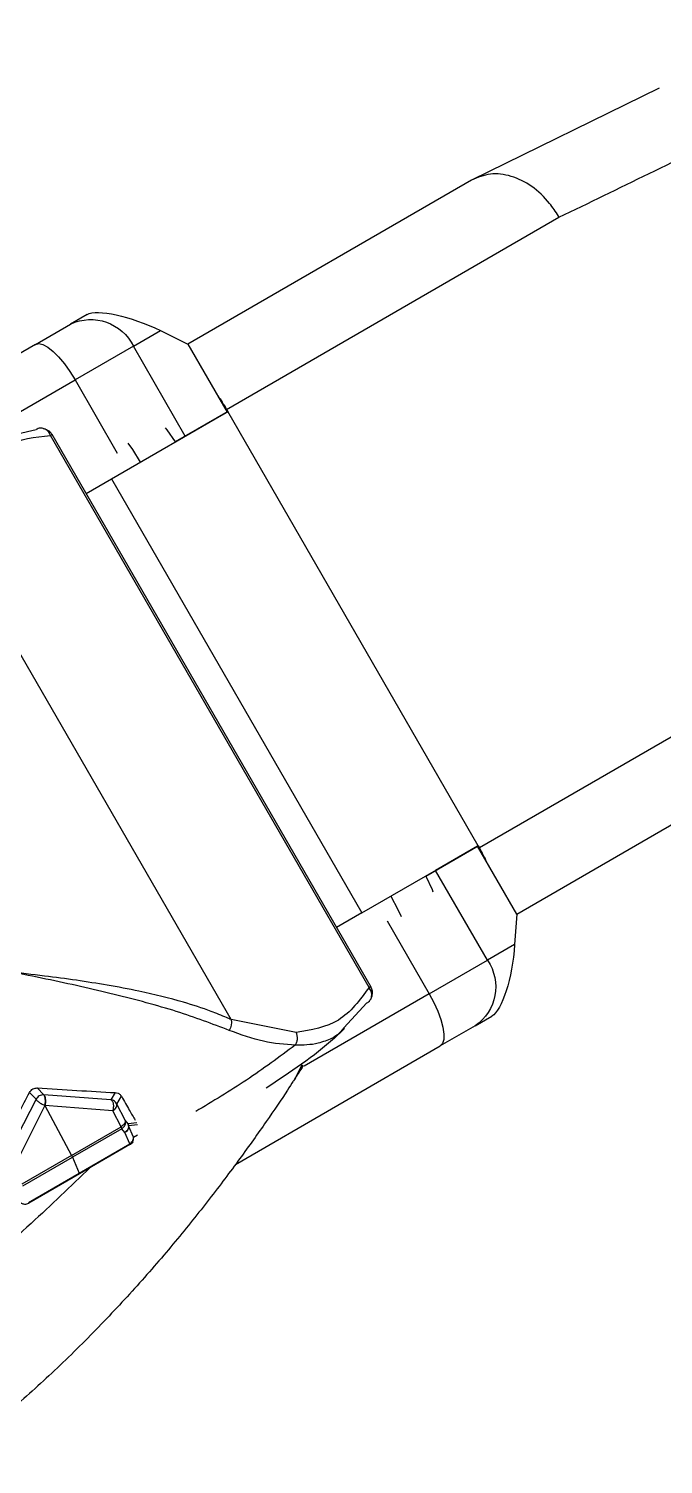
# Model space of a CAD drawing. Header units: millimetres. Extents: x 36 to 3196, y 27 to 5967.
# Drawn here: x 233.3 to 258.4, y 823.7 to 880.4 of the extents above; entities that cross this region are included whole.
import ezdxf

# ---------------------------------------------------------------- set-up
doc = ezdxf.new("R2010")
doc.units = ezdxf.units.MM
doc.layers.add('08_Dimension.Annotation', color=2, linetype='Continuous')

# ---------------------------------------------------------------- blocks, each defined once
blk = doc.blocks.new('A$C1af0320f')
at = {"color": 8, "linetype": 'Continuous', "lineweight": 25}
for p, q in [((166.307, 78.991), (166.87, 70.753)), ((143.87, 73.009), (143.87, 57.833)), ((163.87, 57.833), (163.87, 73.009)), ((140.87, 57.801), (140.87, 70.756)), ((166.87, 70.756), (166.87, 57.801)), ((140.87, 57.801), (139.87, 57.129)), ((140.87, 57.801), (143.97, 57.801)), ((143.87, 57.833), (143.329, 57.801)), ((143.87, 57.833), (143.97, 57.833)), ((143.97, 55.437), (143.97, 57.833)), ((143.97, 57.833), (163.77, 57.833)), ((143.97, 52.526), (143.97, 57.833)), ((143.97, 57.801), (143.97, 55.892)), ((163.77, 57.833), (163.77, 55.437)), ((163.77, 52.526), (163.77, 57.833)), ((163.77, 57.833), (163.87, 57.833)), ((166.87, 57.801), (163.77, 57.801)), ((163.77, 55.892), (163.77, 57.801)), ((167.87, 57.129), (166.87, 57.801)), ((139.87, 57.129), (139.87, 55.892)), ((167.87, 55.892), (167.87, 57.129)), ((139.87, 53.234), (139.87, 55.892)), ((139.87, 55.892), (143.97, 55.892)), ((163.77, 55.892), (167.87, 55.892)), ((167.87, 55.892), (167.87, 53.234)), ((137.87, 54.177), (137.87, 54.934)), ((169.87, 54.934), (169.87, 54.177)), ((137.87, 54.177), (137.87, 52.583)), ((169.87, 52.583), (169.87, 54.177)), ((139.87, 53.234), (139.87, 47.516)), ((143.202, 53.234), (139.87, 53.234)), ((167.87, 53.234), (164.538, 53.234)), ((167.87, 47.427), (167.87, 53.234)), ((137.87, 43.233), (137.87, 52.583)), ((163.77, 52.526), (143.97, 52.526)), ((143.97, 52.526), (143.97, 51.368)), ((163.77, 51.368), (163.77, 52.526)), ((169.87, 52.583), (169.87, 43.236)), ((140.849, 51.121), (140.836, 51.104)), ((166.468, 51.368), (141.27, 51.368)), ((141.277, 51.296), (166.463, 51.296)), ((140.795, 50.919), (140.396, 49.635)), ((167.343, 49.639), (166.945, 50.919)), ((141.179, 47.912), (142.907, 45.942)), ((142.907, 45.942), (164.833, 45.942)), ((140.811, 40.277), (140.812, 40.461)), ((140.811, 40.277), (141.301, 40.337)), ((141.164, 40.661), (141.301, 40.337)), ((141.243, 40.671), (141.375, 40.359)), ((141.301, 40.337), (141.375, 40.359)), ((141.375, 40.359), (141.567, 40.332)), ((141.567, 40.332), (142.271, 40.36)), ((142.271, 40.36), (142.453, 40.673)), ((142.703, 40.529), (142.542, 40.248)), ((140.632, 40.165), (140.632, 40.005)), ((140.632, 40.005), (140.632, 37.701)), ((140.657, 40.019), (141.145, 40.078)), ((140.657, 37.707), (140.657, 40.019)), ((141.145, 40.078), (141.335, 40.051)), ((141.335, 40.051), (141.335, 37.79)), ((141.416, 40.062), (142.13, 40.09)), ((141.416, 37.796), (141.416, 40.062)), ((142.13, 40.09), (143.653, 37.878)), ((142.542, 40.248), (144.034, 38.042)), ((144.034, 38.042), (144.035, 38.041)), ((144.035, 38.041), (144.402, 37.953)), ((140.632, 37.701), (140.632, 35.39)), ((141.335, 37.79), (140.657, 37.707)), ((140.657, 35.389), (140.657, 37.707)), ((141.335, 35.523), (141.335, 37.79)), ((143.653, 37.878), (141.416, 37.796)), ((141.416, 37.796), (141.416, 35.522)), ((143.654, 37.876), (142.13, 35.555)), ((144.037, 37.692), (142.542, 35.377)), ((143.654, 37.876), (143.653, 37.878)), ((144.402, 37.607), (144.037, 37.692))]:
    blk.add_line(p, q, dxfattribs=at)
at = {"color": 8, "linetype": 'Continuous', "lineweight": 25, "flags": 128}
for points in [[(143.97, 55.437), (143.385, 55.387), (143.287, 55.369)], [(164.453, 55.369), (164.355, 55.387), (163.77, 55.437)], [(143.97, 53.842), (143.385, 53.824), (143.073, 53.798)], [(164.667, 53.798), (164.355, 53.824), (163.77, 53.842)], [(139.87, 53.234), (139.48, 53.222), (139.105, 53.185), (138.759, 53.124), (138.456, 53.043), (138.207, 52.945), (138.022, 52.832), (137.908, 52.71), (137.87, 52.583)], [(169.87, 52.583), (169.832, 52.71), (169.718, 52.832), (169.533, 52.945), (169.284, 53.043), (168.981, 53.124), (168.635, 53.185), (168.26, 53.222), (167.87, 53.234)], [(139.966, 47.467), (139.754, 47.172), (139.574, 46.858)]]:
    blk.add_lwpolyline(points, dxfattribs=at)
at = {"color": 8, "linetype": 'Continuous', "lineweight": 25}
for centre, radius, start, end in [((139.737, 54.023), 1.874, 85.9436, 175.269), ((168.003, 54.023), 1.874, 4.7309, 94.0565), ((143.126, 45.342), 0.639, 110.0714, 149.5491), ((140.655, 37.664), 0.0438, 87.3739, 121.3459)]:
    blk.add_arc(centre, radius, start, end, dxfattribs=at)
for centre, major_axis, ratio, start_param, end_param in [((143.97, 56.557), (3, 0), 0.425322, 1.570796, 1.796296), ((163.77, 56.557), (3, 0), 0.425322, 1.345296, 1.570796), ((139.87, 56.278), (1.955, 1.493), 0.281116, 1.359424, 2.93022), ((167.87, 56.278), (1.955, -1.493), 0.281116, 0.211373, 1.782169)]:
    blk.add_ellipse(centre, major_axis=major_axis, ratio=ratio, start_param=start_param, end_param=end_param, dxfattribs=at)
for points, knots in [([(163.87, 73.009), (163.679, 75.635), (163.296, 80.9), (162.973, 86.789), (162.812, 89.741)], [0, 0, 0, 0, 0.498699, 1, 1, 1, 1]), ([(163.87, 73.009), (163.887, 73.01), (164.108, 73.012), (164.665, 72.969), (165.493, 72.722), (166.254, 72.21), (166.771, 71.53), (166.837, 71.014), (166.87, 70.756)], [0, 0, 0, 0, 0.010555, 0.141477, 0.356166, 0.570795, 0.785395, 1, 1, 1, 1]), ([(164.526, 57.801), (164.519, 57.802), (164.319, 57.833), (164.09, 57.833), (163.87, 57.833)], [0, 0, 0, 0, 0.03783, 1, 1, 1, 1]), ([(141.277, 51.296), (141.033, 50.734), (140.546, 49.609), (140.968, 48.478), (141.179, 47.912)], [0, 0, 0, 0, 0.500291, 1, 1, 1, 1]), ([(140.795, 50.919), (140.798, 50.975), (140.801, 51.044), (140.836, 51.1), (140.843, 51.111)], [0, 0, 0, 0, 0.802944, 1, 1, 1, 1]), ([(140.843, 51.111), (140.85, 51.125), (140.872, 51.164), (140.927, 51.217), (141.005, 51.264), (141.119, 51.303), (141.215, 51.299), (141.277, 51.296)], [0, 0, 0, 0, 0.100319, 0.288235, 0.476136, 0.659915, 1, 1, 1, 1]), ([(141.276, 51.368), (141.244, 51.366), (141.164, 51.362), (141.054, 51.315), (140.967, 51.252), (140.914, 51.207), (140.896, 51.182), (140.891, 51.176)], [0, 0, 0, 0, 0.213901, 0.540101, 0.786103, 0.949536, 1, 1, 1, 1]), ([(141.276, 51.34), (141.276, 51.35), (141.276, 51.369), (141.276, 51.368), (141.276, 51.347), (141.277, 51.313), (141.277, 51.296)], [0, 0, 0, 0, 0.250017, 0.500021, 0.750019, 1, 1, 1, 1]), ([(166.463, 51.296), (166.463, 51.313), (166.464, 51.347), (166.464, 51.368), (166.464, 51.369), (166.464, 51.35), (166.464, 51.34)], [0, 0, 0, 0, 0.2499814, 0.499979, 0.749983, 1, 1, 1, 1]), ([(166.463, 51.296), (166.496, 51.299), (166.56, 51.305), (166.653, 51.292), (166.739, 51.262), (166.813, 51.216), (166.869, 51.164), (166.892, 51.122), (166.901, 51.105)], [0, 0, 0, 0, 0.175312, 0.350647, 0.52602, 0.701375, 0.876723, 1, 1, 1, 1]), ([(166.561, 47.912), (166.772, 48.476), (167.194, 49.608), (166.707, 50.732), (166.463, 51.296)], [0, 0, 0, 0, 0.4986251, 1, 1, 1, 1]), ([(166.841, 51.185), (166.836, 51.191), (166.819, 51.214), (166.77, 51.254), (166.696, 51.307), (166.591, 51.358), (166.507, 51.364), (166.464, 51.368)], [0, 0, 0, 0, 0.055556, 0.207037, 0.423707, 0.699156, 1, 1, 1, 1]), ([(166.901, 51.105), (166.906, 51.098), (166.925, 51.068), (166.942, 51.005), (166.944, 50.948), (166.945, 50.919)], [0, 0, 0, 0, 0.129311, 0.564684, 1, 1, 1, 1]), ([(140.359, 49.643), (140.315, 49.467), (140.011, 48.236), (139.935, 46.919), (139.87, 45.792)], [0, 0, 0, 0, 0.143326, 1, 1, 1, 1]), ([(140.396, 49.635), (140.351, 49.517), (140.237, 49.22), (140.3, 48.82), (140.404, 48.268), (140.611, 47.904), (140.765, 47.634)], [0, 0, 0, 0, 0.177163, 0.441451, 0.586065, 1, 1, 1, 1]), ([(140.765, 47.634), (140.675, 46.848), (140.499, 45.29), (140.475, 43.703), (140.463, 42.917)], [0, 0, 0, 0, 0.504618, 1, 1, 1, 1]), ([(141.179, 47.912), (141.138, 47.903), (141.054, 47.884), (140.937, 47.821), (140.835, 47.737), (140.788, 47.668), (140.765, 47.634)], [0, 0, 0, 0, 0.2457, 0.500026, 0.754364, 1, 1, 1, 1]), ([(140.765, 47.634), (140.997, 47.29), (141.463, 46.602), (142.204, 45.978), (142.575, 45.666)], [0, 0, 0, 0, 0.498735, 1, 1, 1, 1]), ([(139.911, 47.506), (139.883, 47.451), (139.789, 47.273), (139.665, 47.032), (139.58, 46.864)], [0, 0, 0, 0, 0.305245, 1, 1, 1, 1]), ([(139.579, 46.856), (139.514, 46.733), (139.252, 46.236), (138.718, 45.124), (137.983, 43.52), (137.197, 41.672), (136.41, 39.654), (135.652, 37.486), (134.955, 35.192), (134.345, 32.842), (133.857, 30.494), (133.536, 28.641), (133.411, 27.615), (133.376, 27.325)], [0, 0, 0, 0, 0.031879, 0.129133, 0.232076, 0.33513, 0.437689, 0.543046, 0.64809, 0.754209, 0.85805, 0.959781, 1, 1, 1, 1]), ([(142.907, 45.942), (142.96, 45.904), (143.186, 45.739), (143.699, 45.335), (144.577, 44.551), (145.561, 43.525), (146.773, 42.113), (148.15, 40.356), (149.255, 38.844), (149.84, 38.045)], [0, 0, 0, 0, 0.022991, 0.098273, 0.222483, 0.404164, 0.524523, 0.748501, 1, 1, 1, 1]), ([(142.575, 45.666), (143.131, 45.213), (144.244, 44.306), (146.071, 42.47), (147.954, 40.429), (149.23, 38.96), (149.87, 38.223)], [0, 0, 0, 0, 0.249489, 0.499624, 0.74892, 1, 1, 1, 1]), ([(140.632, 40.005), (140.635, 40.033), (140.639, 40.09), (140.676, 40.165), (140.732, 40.233), (140.783, 40.261), (140.811, 40.277)], [0, 0, 0, 0, 0.2438042, 0.5000478, 0.7154961, 1, 1, 1, 1]), ([(140.657, 40.019), (140.657, 40.02), (140.657, 40.026), (140.659, 40.051), (140.668, 40.104), (140.694, 40.166), (140.742, 40.233), (140.785, 40.26), (140.811, 40.277)], [0, 0, 0, 0, 0.0070517, 0.0641092, 0.2230504, 0.5002347, 0.6939285, 1, 1, 1, 1]), ([(141.375, 40.359), (141.34, 40.347), (141.28, 40.328), (141.207, 40.257), (141.159, 40.174), (141.149, 40.107), (141.145, 40.078)], [0, 0, 0, 0, 0.2881261, 0.4999458, 0.7749233, 1, 1, 1, 1]), ([(141.301, 40.337), (141.277, 40.322), (141.233, 40.295), (141.184, 40.229), (141.152, 40.157), (141.147, 40.103), (141.145, 40.078)], [0, 0, 0, 0, 0.280709, 0.499955, 0.770244, 1, 1, 1, 1]), ([(141.335, 40.051), (141.34, 40.081), (141.35, 40.148), (141.399, 40.231), (141.472, 40.302), (141.533, 40.321), (141.567, 40.332)], [0, 0, 0, 0, 0.226749, 0.500084, 0.712344, 1, 1, 1, 1]), ([(142.453, 40.673), (142.238, 40.672), (141.851, 40.669), (141.512, 40.67), (141.362, 40.671)], [0, 0, 0, 0, 0.5555921, 1, 1, 1, 1]), ([(141.567, 40.332), (141.544, 40.321), (141.503, 40.302), (141.456, 40.236), (141.427, 40.163), (141.416, 40.099), (141.416, 40.068), (141.416, 40.062)], [0, 0, 0, 0, 0.2952372, 0.4997146, 0.7564023, 0.9586579, 1, 1, 1, 1]), ([(142.13, 40.09), (142.133, 40.122), (142.139, 40.187), (142.169, 40.267), (142.214, 40.332), (142.251, 40.35), (142.271, 40.36)], [0, 0, 0, 0, 0.24348, 0.500016, 0.725564, 1, 1, 1, 1]), ([(142.542, 40.248), (142.533, 40.253), (142.514, 40.264), (142.473, 40.268), (142.419, 40.263), (142.363, 40.246), (142.296, 40.217), (142.232, 40.179), (142.172, 40.132), (142.143, 40.103), (142.13, 40.09)], [0, 0, 0, 0, 0.111249, 0.23565, 0.355275, 0.500088, 0.596298, 0.764378, 0.897694, 1, 1, 1, 1]), ([(142.271, 40.36), (142.304, 40.361), (142.355, 40.362), (142.431, 40.337), (142.493, 40.302), (142.527, 40.264), (142.542, 40.248)], [0, 0, 0, 0, 0.315652, 0.499876, 0.787157, 1, 1, 1, 1]), ([(142.703, 40.529), (142.677, 40.561), (142.623, 40.627), (142.531, 40.668), (142.473, 40.672), (142.453, 40.673)], [0, 0, 0, 0, 0.385893, 0.792482, 1, 1, 1, 1]), ([(144.402, 37.953), (144.108, 38.396), (143.518, 39.286), (142.976, 40.113), (142.703, 40.529)], [0, 0, 0, 0, 0.497447, 1, 1, 1, 1]), ([(140.657, 40.019), (140.65, 40.017), (140.636, 40.012), (140.633, 40.008), (140.632, 40.005)], [0, 0, 0, 0, 0.499978, 1, 1, 1, 1]), ([(141.335, 40.051), (141.346, 40.053), (141.366, 40.057), (141.399, 40.061), (141.416, 40.062)], [0, 0, 0, 0, 0.500121, 1, 1, 1, 1]), ([(140.632, 38.197), (140.377, 37.164), (139.84, 34.985), (139.185, 31.59), (138.663, 28.188), (138.436, 26.081), (138.323, 25.027)], [0, 0, 0, 0, 0.244141, 0.514894, 0.757456, 1, 1, 1, 1]), ([(144.034, 38.042), (144.027, 38.045), (144.011, 38.052), (143.975, 38.051), (143.928, 38.041), (143.873, 38.02), (143.812, 37.991), (143.753, 37.955), (143.699, 37.917), (143.668, 37.891), (143.653, 37.878)], [0, 0, 0, 0, 0.113851, 0.236747, 0.366506, 0.499988, 0.633478, 0.763233, 0.886149, 1, 1, 1, 1]), ([(143.654, 37.876), (143.666, 37.886), (143.697, 37.912), (143.754, 37.954), (143.817, 37.991), (143.878, 38.02), (143.931, 38.039), (143.977, 38.049), (144.013, 38.05), (144.028, 38.044), (144.035, 38.041)], [0, 0, 0, 0, 0.089934, 0.2367, 0.387602, 0.499939, 0.642737, 0.763217, 0.886672, 1, 1, 1, 1]), ([(144.035, 38.041), (144.05, 38.015), (144.081, 37.961), (144.095, 37.867), (144.082, 37.773), (144.052, 37.719), (144.037, 37.692)], [0, 0, 0, 0, 0.244584, 0.501675, 0.755451, 1, 1, 1, 1]), ([(141.416, 37.796), (141.399, 37.795), (141.366, 37.794), (141.346, 37.791), (141.335, 37.79)], [0, 0, 0, 0, 0.500013, 1, 1, 1, 1]), ([(142.695, 34.904), (142.939, 35.294), (143.488, 36.17), (144.076, 37.094), (144.402, 37.607)], [0, 0, 0, 0, 0.445554, 1, 1, 1, 1]), ([(144.037, 37.692), (144.03, 37.691), (144.015, 37.689), (143.979, 37.696), (143.933, 37.71), (143.88, 37.733), (143.818, 37.765), (143.755, 37.803), (143.697, 37.843), (143.666, 37.867), (143.654, 37.876)], [0, 0, 0, 0, 0.113236, 0.236726, 0.357118, 0.500048, 0.612534, 0.763331, 0.91042, 1, 1, 1, 1]), ([(144.402, 37.607), (144.417, 37.635), (144.446, 37.692), (144.457, 37.791), (144.441, 37.882), (144.414, 37.931), (144.402, 37.953)], [0, 0, 0, 0, 0.261992, 0.524159, 0.782796, 1, 1, 1, 1]), ([(140.811, 35.123), (140.783, 35.139), (140.732, 35.166), (140.676, 35.233), (140.639, 35.306), (140.635, 35.362), (140.632, 35.39)], [0, 0, 0, 0, 0.284528, 0.499965, 0.756246, 1, 1, 1, 1])]:
    blk.add_open_spline(points, degree=3, knots=knots, dxfattribs=at)

msp = doc.modelspace()

# ---------------------------------------------------------------- block references
at = {"layer": '08_Dimension.Annotation', "xscale": -1, "rotation": 299.9999999999999}
msp.add_blockref('A$C1af0320f', (272.9848, 694.5508), dxfattribs=at)

doc.saveas('drawing.dxf')
